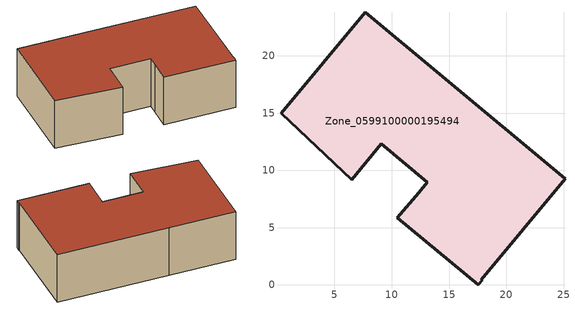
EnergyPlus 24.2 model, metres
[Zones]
Zone_0599100000195494
 floor ground (C_G): 13.11,8.96 9.09,12.3 6.5,9.18 0.33,15 7.68,23.81 14.2,18.4 25.12,9.28 17.82,0.45 17.89,0.41 17.54,0 10.48,5.87 12.35,8.05 z0
 wall outside (C_F): 9.09,12.3 13.11,8.96 12.35,8.05 10.48,5.87 17.54,0 17.89,0.41 17.82,0.45 25.12,9.28 14.2,18.4 7.68,23.81 0.33,15 6.5,9.18 9.09,12.3 z0:6.78
 roof outside (C_R): 25.12,9.28 14.2,18.4 7.68,23.81 0.33,15 6.5,9.18 9.09,12.3 13.11,8.96 12.35,8.05 10.48,5.87 17.54,0 17.89,0.41 17.82,0.45 z6.78
[BUILDING]
Pand.0599100000195494: North Axis=0; Terrain=City; Loads Convergence Tolerance Value=0.04; Temperature Convergence Tolerance Value=0.4; Solar Distribution=FullExterior; Maximum Number of Warmup Days=25; Minimum Number of Warmup Days=1
[Site:Location]
Rotterdam.The.Hague.AP_ZH_NLD Design_Conditions: Latitude=51.96; Longitude=4.45; Time Zone=1; Elevation=-4.5
[SITE:GROUNDTEMPERATURE:BUILDINGSURFACE]
18, 18, 18, 18, 18, 18, 18, 18, 18, 18, 18, 18
[MATERIAL] Thermal Absorptance=0.9; Solar Absorptance=0.7; Visible Absorptance=0.7
Name | Roughness | Thickness | Conductivity | Density | Specific Heat
G.D.1965 | MediumSmooth | 0.15 | 1 | 540 | 1210
F.D.1965 | Rough | 0.3 | 0.857143 | 1920 | 840
R.D.1965 | MediumRough | 0.2 | 0.08 | 1500 | 1000
[CONSTRUCTION]
C_G: G.D.1965
C_F: F.D.1965
C_R: R.D.1965
[ZONE]
Zone_0599100000195494: Type=1; Multiplier=1; Ceiling Height=Autocalculate; Volume=Autocalculate; Floor Area=autocalculate; Part of Total Floor Area=Yes
[ZONEINFILTRATION:DESIGNFLOWRATE]
Infil_Zone_0599100000195494: Zone or ZoneList or Space or SpaceList=Zone_0599100000195494; Schedule=AlwaysOn; Design Flow Rate Calculation Method=Flow/Area; Flow Rate per Floor Area=0.0042; Constant Term Coefficient=1; Temperature Term Coefficient=0; Velocity Term Coefficient=0; Velocity Squared Term Coefficient=0
[HVACTEMPLATE:ZONE:IDEALLOADSAIRSYSTEM]
Zone_0599100000195494: Maximum Heating Supply Air Temperature=50; Minimum Cooling Supply Air Temperature=13; Maximum Heating Supply Air Humidity Ratio=0.0156; Minimum Cooling Supply Air Humidity Ratio=0.0077; Heating Limit=NoLimit; Cooling Limit=NoLimit; Dehumidification Control Type=ConstantSensibleHeatRatio; Cooling Sensible Heat Ratio=0.7; Dehumidification Setpoint=60; Humidification Control Type=None; Humidification Setpoint=30; Outdoor Air Method=None; Outdoor Air Flow Rate per Person=0.00944; Outdoor Air Flow Rate per Zone Floor Area=0; Outdoor Air Flow Rate per Zone=0; Demand Controlled Ventilation Type=None; Outdoor Air Economizer Type=NoEconomizer; Heat Recovery Type=None; Sensible Heat Recovery Effectiveness=0.7; Latent Heat Recovery Effectiveness=0.65
[ZONECONTROL:THERMOSTAT]
ThermostatControl_Zone_0599100000195494: Zone or ZoneList=Zone_0599100000195494; Control Type Schedule=DualSetpointControlType; Control 1=Thermostat_Zone_0599100000195494; Temperature Difference Between Cutout And Setpoint=0
[THERMOSTATSETPOINT:DUALSETPOINT]
Thermostat_Zone_0599100000195494: Heating Setpoint Temperature Schedule=HeatingSetpoint_Zone_0599100000195494; Cooling Setpoint Temperature Schedule=CoolingSetpoint_Zone_0599100000195494
[SCHEDULE:COMPACT]
HeatingSetpoint_Zone_0599100000195494: Through: 12/31, For: AllDays, Until: 24:00, 21
CoolingSetpoint_Zone_0599100000195494: Through: 12/31, For: AllDays, Until: 24:00, 24
DualSetpointControlType: Through: 12/31, For: AllDays, Until: 24:00, 4
AlwaysOn: Through: 12/31, For: AllDays, Until: 24:00, 1
